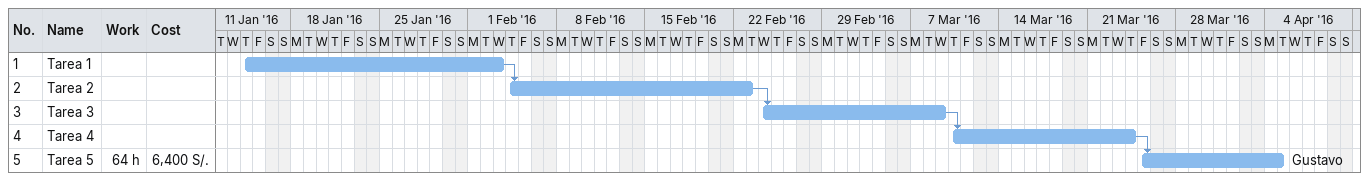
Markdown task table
| ID | Task | Start | Finish | Predecessors | Resources | Work (h) | Cost (S/.) |
|---|---|---|---|---|---|---|---|
| 1 | Tarea 1 | 2016-01-14 | 2016-02-03 |  |  |  |  |
| 2 | Tarea 2 | 2016-02-04 | 2016-02-23 | 1 |  |  |  |
| 3 | Tarea 3 | 2016-02-24 | 2016-03-09 | 2 |  |  |  |
| 4 | Tarea 4 | 2016-03-10 | 2016-03-24 | 3 |  |  |  |
| 5 | Tarea 5 | 2016-03-25 | 2016-04-05 | 4 | Gustavo | 64 | 6400 |
